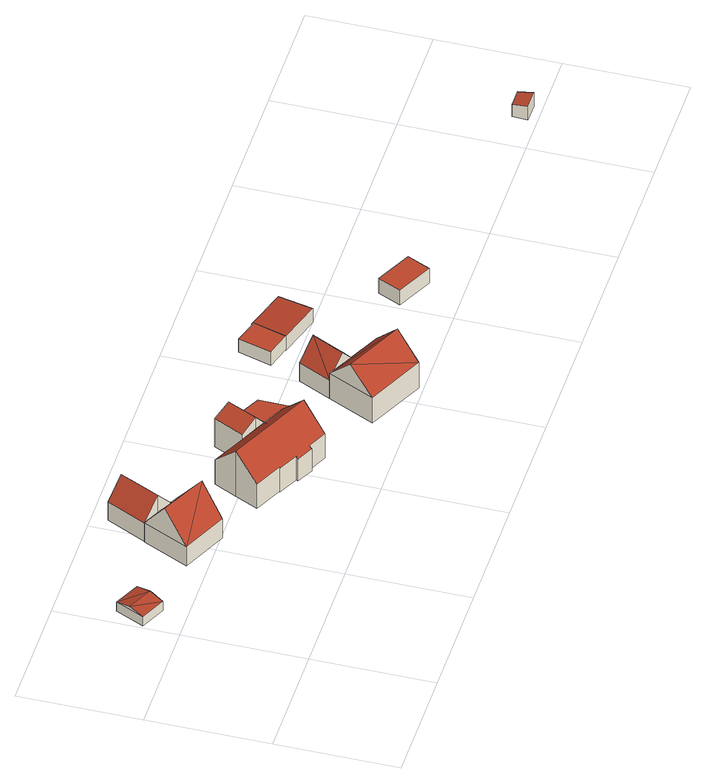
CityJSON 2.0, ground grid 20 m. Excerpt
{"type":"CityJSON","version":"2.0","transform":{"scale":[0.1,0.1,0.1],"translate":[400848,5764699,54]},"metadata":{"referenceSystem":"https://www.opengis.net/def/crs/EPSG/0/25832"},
"CityObjects":{
"building1":{"type":"Building","attributes":{"Gemeindeschluessel":"05515000","Geometrietyp2DReferenz":"3000","function":"31001_1310","roofType":"3100","measuredHeight":2.42},"geometry":[{"type":"Solid","lod":"2","boundaries":[[[[0,1,2,3]],[[4,5,1,0]],[[6,7,5,4]],[[3,2,7,6]],[[0,8,4]],[[6,9,3]],[[8,0,3]],[[3,9,8]],[[4,8,9]],[[9,6,4]],[[1,5,7,2]]]],"semantics":{"surfaces":[{"type":"WallSurface"},{"type":"RoofSurface"},{"type":"GroundSurface"}],"values":[[0,0,0,0,0,0,1,1,1,1,2]]}}]},
"building2":{"type":"Building","attributes":{"Gemeindeschluessel":"05515000","Geometrietyp2DReferenz":"3000","function":"31001_1000"},"address":[{"country":"Germany","locality":"Münster","thoroughfareNumber":"52","thoroughfareName":"Schmitthausweg"}],"children":["building2-1","building2-2"]},
"building2-1":{"type":"BuildingPart","attributes":{"roofType":"3100","measuredHeight":7.16},"parents":["building2"],"geometry":[{"type":"Solid","lod":"2","boundaries":[[[[10,11,12,13]],[[14,15,11,10]],[[16,17,15,14]],[[18,19,20,21]],[[13,12,19,18]],[[22,16,14,10,23]],[[13,18,21,24,23,10]],[[11,15,17,25,20,19,12]],[[22,23,26]],[[17,16,22,26,25]],[[26,23,24]],[[26,24,21,20,25]]]],"semantics":{"surfaces":[{"type":"WallSurface"},{"type":"RoofSurface"},{"type":"GroundSurface"},{"type":"ClosureSurface"}],"values":[[0,0,0,0,0,1,1,2,0,3,0,3]]}}]},
"building2-2":{"type":"BuildingPart","attributes":{"roofType":"3100","measuredHeight":9.01},"parents":["building2"],"geometry":[{"type":"Solid","lod":"2","boundaries":[[[[27,21,20,28,29]],[[30,31,17,16,32]],[[33,34,31,30]],[[29,28,34,33]],[[35,36,29]],[[29,33,35]],[[36,35,30]],[[32,22,26,24,27,36,30]],[[35,33,30]],[[36,27,29]],[[20,25,17,31,34,28]],[[27,24,21]],[[22,32,16]],[[25,26,22,16,17]],[[20,21,24,26,25]]]],"semantics":{"surfaces":[{"type":"WallSurface"},{"type":"RoofSurface"},{"type":"GroundSurface"},{"type":"ClosureSurface"}],"values":[[0,0,0,0,1,1,1,1,0,0,2,0,0,3,3]]}}]},
"building3":{"type":"Building","attributes":{"Gemeindeschluessel":"05515000","Geometrietyp2DReferenz":"3000","function":"31001_1000"},"address":[{"country":"Germany","locality":"Münster","thoroughfareNumber":"50","thoroughfareName":"Schmitthausweg"}],"children":["building3-1","building3-2"]},
"building3-1":{"type":"BuildingPart","attributes":{"roofType":"3100","measuredHeight":6.96},"parents":["building3"],"geometry":[{"type":"Solid","lod":"2","boundaries":[[[[37,38,39,40]],[[41,42,38,37]],[[43,44,42,41]],[[45,46,47]],[[40,39,45,47]],[[48,43,41,37,49]],[[40,47,49,37]],[[38,42,44,50,45,39]],[[48,49,51]],[[44,43,48,51,50]],[[46,51,49,47]],[[51,46,45,50]]]],"semantics":{"surfaces":[{"type":"WallSurface"},{"type":"RoofSurface"},{"type":"GroundSurface"},{"type":"ClosureSurface"}],"values":[[0,0,0,0,0,1,1,2,0,3,0,3]]}}]},
"building3-2":{"type":"BuildingPart","attributes":{"roofType":"5000","measuredHeight":9.08},"parents":["building3"],"geometry":[{"type":"Solid","lod":"2","boundaries":[[[[44,43,52]],[[53,54,44,52]],[[55,56,54,53]],[[57,58,56,55]],[[59,60,58,57]],[[61,62,60,59]],[[63,64,62,61]],[[65,66,64,63]],[[67,68,66,65]],[[69,70,68,67]],[[71,72,70,69]],[[73,74,72,71]],[[75,76,74,73]],[[77,45,76,75]],[[46,45,77]],[[71,69,67,65,63,61,59,57,55,73]],[[53,52,48,51,46,77,75,73,55]],[[50,44,54,56,58,60,62,64,66,68,70,72,74,76,45]],[[48,52,43]],[[50,51,48,43,44]],[[45,46,51,50]]]],"semantics":{"surfaces":[{"type":"WallSurface"},{"type":"RoofSurface"},{"type":"GroundSurface"},{"type":"ClosureSurface"}],"values":[[0,0,0,0,0,0,0,0,0,0,0,0,0,0,0,1,1,2,0,3,3]]}}]},
"building4":{"type":"Building","attributes":{"Geometrietyp2DReferenz":"3000","Gemeindeschluessel":"05515000","function":"31001_1310","roofType":"1000","measuredHeight":3.1},"geometry":[{"type":"Solid","lod":"2","boundaries":[[[[78,42,44,79]],[[80,81,42,78]],[[82,83,81,80]],[[84,54,83,82]],[[79,44,54,84]],[[82,80,78,79,84]],[[42,81,83,54,44]]]],"semantics":{"surfaces":[{"type":"WallSurface"},{"type":"RoofSurface"},{"type":"GroundSurface"}],"values":[[0,0,0,0,0,1,2]]}}]},
"building5":{"type":"Building","attributes":{"Gemeindeschluessel":"05515000","Geometrietyp2DReferenz":"3000","function":"31001_1000"},"address":[{"country":"Germany","locality":"Münster","thoroughfareNumber":"48","thoroughfareName":"Schmitthausweg"}],"children":["building5-1","building5-2"]},
"building5-1":{"type":"BuildingPart","attributes":{"roofType":"3100","measuredHeight":7.16},"parents":["building5"],"geometry":[{"type":"Solid","lod":"2","boundaries":[[[[85,86,87,88]],[[89,90,86,85]],[[91,92,90,89]],[[85,93,89]],[[93,85,88]],[[88,94,95,93]],[[89,93,95]],[[95,96,91,89]],[[86,90,92,87]],[[92,91,88,87]],[[94,96,95]],[[94,88,91,96]]]],"semantics":{"surfaces":[{"type":"WallSurface"},{"type":"RoofSurface"},{"type":"GroundSurface"},{"type":"ClosureSurface"}],"values":[[0,0,0,0,1,1,1,1,2,3,0,3]]}}]},
"building5-2":{"type":"BuildingPart","attributes":{"roofType":"3100","measuredHeight":9.31},"parents":["building5"],"geometry":[{"type":"Solid","lod":"2","boundaries":[[[[97,98,99,100]],[[101,88,87,98,97]],[[100,99,102,103]],[[97,104,101]],[[103,105,100]],[[100,105,104]],[[104,97,100]],[[105,103,96,94,101]],[[101,104,105]],[[98,87,92,102,99]],[[92,91,96,103,102]],[[101,94,88]],[[87,88,91,92]],[[88,94,96,91]]]],"semantics":{"surfaces":[{"type":"WallSurface"},{"type":"RoofSurface"},{"type":"GroundSurface"},{"type":"ClosureSurface"}],"values":[[0,0,0,0,0,1,1,1,1,2,0,0,3,3]]}}]},
"building6":{"type":"Building","attributes":{"Gemeindeschluessel":"05515000","Geometrietyp2DReferenz":"3000","function":"51009_1611","roofType":"1000","measuredHeight":2.66},"geometry":[{"type":"Solid","lod":"2","boundaries":[[[[106,107,108,109]],[[110,111,107,106]],[[112,113,111,110]],[[109,108,113,112]],[[110,106,109,112]],[[107,111,113,108]]]],"semantics":{"surfaces":[{"type":"WallSurface"},{"type":"RoofSurface"},{"type":"GroundSurface"}],"values":[[0,0,0,0,1,2]]}}]},
"building7":{"type":"Building","attributes":{"Gemeindeschluessel":"05515000","Geometrietyp2DReferenz":"3000","function":"31001_2460","roofType":"2100","measuredHeight":2.65},"geometry":[{"type":"Solid","lod":"2","boundaries":[[[[114,115,116,117]],[[118,119,115,114]],[[120,121,119,118]],[[117,116,121,120]],[[118,114,117,120]],[[115,119,121,116]]]],"semantics":{"surfaces":[{"type":"WallSurface"},{"type":"RoofSurface"},{"type":"GroundSurface"}],"values":[[0,0,0,0,1,2]]}}]},
"building8":{"type":"Building","attributes":{"Gemeindeschluessel":"05515000","Geometrietyp2DReferenz":"3000","function":"51009_1610","roofType":"1000","measuredHeight":2.9},"geometry":[{"type":"Solid","lod":"2","boundaries":[[[[122,123,124,125]],[[126,127,123,122]],[[128,129,127,126]],[[125,124,129,128]],[[126,122,125,128]],[[123,127,129,124]]]],"semantics":{"surfaces":[{"type":"WallSurface"},{"type":"RoofSurface"},{"type":"GroundSurface"}],"values":[[0,0,0,0,1,2]]}}]},
"building9":{"type":"Building","attributes":{"Gemeindeschluessel":"05515000","Geometrietyp2DReferenz":"3000","function":"31001_1310","roofType":"2100","measuredHeight":2.69},"geometry":[{"type":"Solid","lod":"2","boundaries":[[[[130,131,132,133]],[[134,135,131,130]],[[136,137,135,134]],[[133,132,137,136]],[[134,130,133,136]],[[131,135,137,132]]]],"semantics":{"surfaces":[{"type":"WallSurface"},{"type":"RoofSurface"},{"type":"GroundSurface"}],"values":[[0,0,0,0,1,2]]}}]}
},
"vertices":[
[67,286,22],[67,286,4],[24,306,4],[24,306,22],[44,239,22],[44,239,4],[2,259,22],[2,259,4],[55,262,28],[13,283,28],
[245,361,76],[245,361,5],[218,374,5],[218,374,41],[272,348,41],[272,348,5],[241,282,41],[241,282,5],[186,308,41],[186,308,5],[185,308,5],[185,308,40],[239,282,43],[214,295,76],[188,307,43],[214,295,5],[214,295,43],
[185,308,43],[150,233,5],[150,233,43],[260,272,43],[260,272,5],[241,282,43],[225,198,43],[225,198,5],[243,235,95],[168,271,95],
[448,251,75],[448,251,5],[421,265,5],[421,265,61],[476,238,38],[476,238,5],[453,188,38],[453,188,5],[397,215,5],[397,215,53],[397,215,61],[441,194,53],[425,202,75],[425,202,5],[425,202,53],
[453,188,53],[478,176,53],[478,176,5],[459,137,96],[459,137,5],[441,99,53],[441,99,5],[409,114,53],[409,114,5],[407,110,49],[407,110,5],[380,124,48],[380,124,5],[381,127,52],[381,127,5],[349,143,52],[349,143,5],[350,144,53],[350,144,5],[303,166,53],[303,166,5],[321,204,95],[321,204,5],[340,242,53],[340,242,5],[397,215,52],
[476,238,35],[453,188,35],[508,222,35],[508,222,5],[507,162,35],[507,162,5],[478,176,35],
[598,183,41],[598,183,5],[572,129,5],[572,129,41],[652,157,41],[652,157,5],[627,103,41],[627,103,5],[625,170,77],[583,124,55],[599,116,77],[616,108,55],
[536,52,55],[536,52,5],[632,7,5],[632,7,55],[572,129,55],[668,83,5],[668,83,55],[554,91,98],[650,45,98],
[637,289,31],[637,289,5],[621,234,5],[621,234,31],[678,276,31],[678,276,5],[662,222,31],[662,222,5],
[680,281,26],[680,281,3],[662,222,3],[662,222,30],[751,259,26],[751,259,3],[734,200,30],[734,200,3],
[879,93,37],[879,93,8],[819,122,8],[819,122,37],[861,55,37],[861,55,8],[801,84,37],[801,84,8],
[1296,15,28],[1296,15,1],[1295,40,1],[1295,40,25],[1264,15,28],[1264,15,1],[1265,40,25],[1265,40,1]
]}
